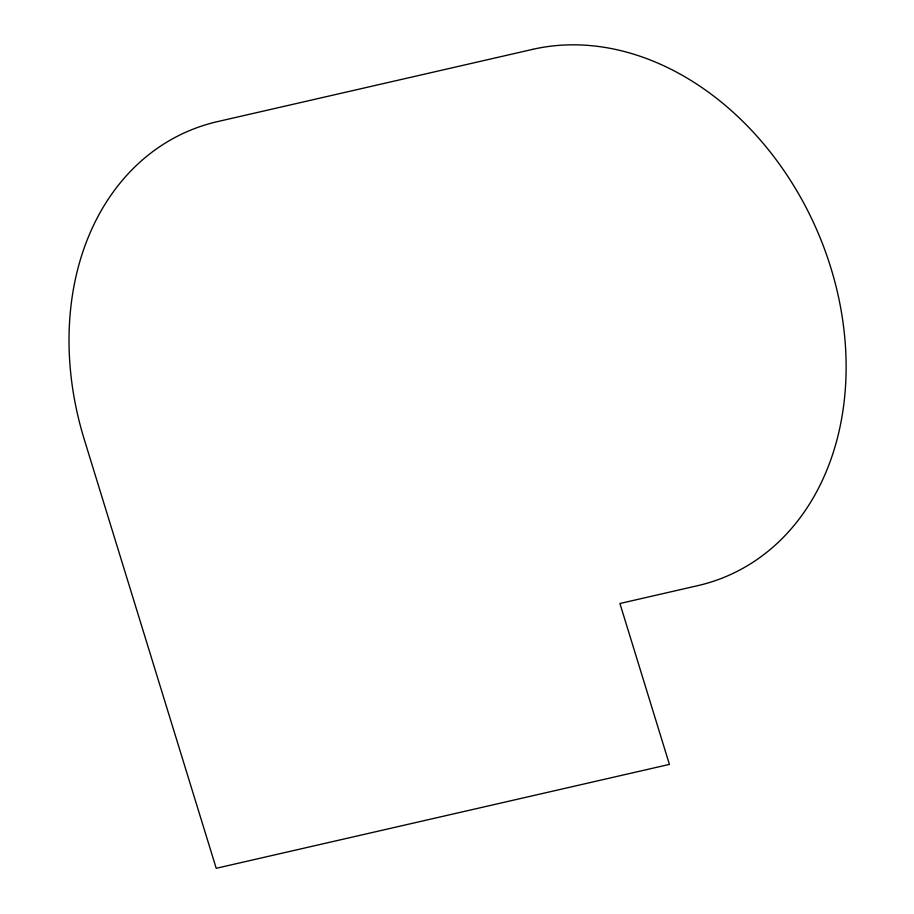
<?xml version="1.0" encoding="UTF-8"?>
<svg xmlns="http://www.w3.org/2000/svg" width="914" height="914" viewBox="0 0 914 914"><rect width="100%" height="100%" fill="white"/><g stroke="black" fill="none" stroke-linecap="round" stroke-linejoin="round"><path stroke-width="1.37" d="M532.622 49.367L217.532 121.608A281.763 219.874 66.3 0 0 84.214 439.246L216.218 868.3L669.414 764.401L619.921 603.503L697.611 585.691A281.763 219.874 66.3 0 0 830.929 268.053A281.763 219.874 66.3 0 0 532.622 49.367"/></g></svg>
